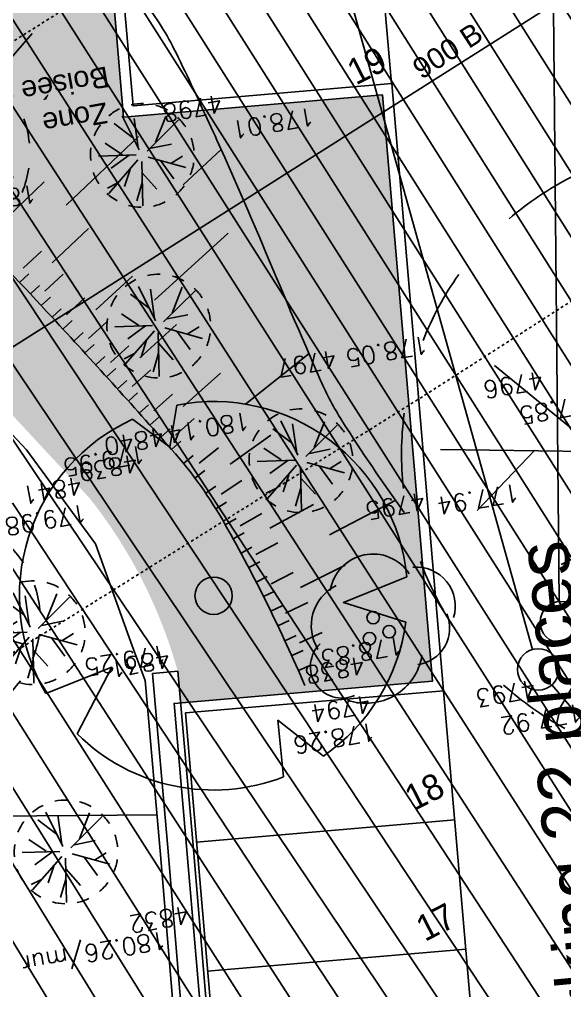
# Model space of a CAD drawing. Extents: x 0 to 613264, y -387505 to 675.
# Drawn here: x 543711 to 554227, y -303431 to -284708 of the extents above; entities that cross this region are included whole.
import ezdxf
from ezdxf.enums import TextEntityAlignment as Align
from ezdxf.lldxf.tags import DXFTag

# ---------------------------------------------------------------- set-up
doc = ezdxf.new("R2010")
doc.units = 0
doc.linetypes.add('STYLE_01', pattern=[0.41664, 0.20828, -0.20836])
for name, color, linetype in [('AEP_SSL', 252, 'Continuous'), ('DWG_280-140115-P - ALTEA-CANA', 252, 'Continuous'), ('Fond topo - CLO_MUR', 252, 'Continuous'), ('Fond topo - TAL', 252, 'Continuous'), ('Fond topo - TAL_HAC', 252, 'Continuous'), ('Fond topo - VEG', 252, 'Continuous'), ('Fond topo - VEG_TXT_ESSENCE', 252, 'Continuous'), ('Fond topo - Z_500', 252, 'Continuous'), ('prlm-VRD', 2, 'Continuous'), ('SA - arbre', 252, 'Continuous'), ('SA - arbuste', 252, 'Continuous'), ('SA - bordure', 252, 'Continuous'), ('SA - bât D', 252, 'Continuous'), ('SA - CAB-réso', 252, 'Continuous'), ('SA - couvre sol', 252, 'Continuous'), ('SA - EP-réso', 252, 'EP'), ('SA - EU-réso', 252, 'EU'), ('SA - EVMV', 252, 'Continuous'), ('SA - limite revêtement', 252, 'Continuous'), ('SA - marquage au sol', 252, 'Continuous')]:
    doc.layers.add(name, color=color, linetype=linetype)
for name, color, linetype, plot in [('Fond topo - N', 252, 'Continuous', False), ('Fond topo - NCACHE', 252, 'Continuous', False), ('Fond topo - ZCACHE', 252, 'Continuous', False)]:
    doc.layers.add(name, color=color, linetype=linetype, plot=plot)
doc.layers.add('Fond topo - P', color=252, linetype='Continuous', lineweight=50)
doc.styles.add('2000_ARIAL', font='arial.ttf', dxfattribs={"height": 0.400000006})
doc.styles.add('Arial', font='arial.ttf')
doc.styles.add('Futura Std Book', font='')
doc.styles.add('Lignes', font='arial.ttf', dxfattribs={"height": 0.35})
doc.styles.add('SIMPLEX', font='simplex_.ttf', dxfattribs={"height": 1.25})
doc.styles.add('Tronçons', font='arial.ttf', dxfattribs={"height": 0.25})
doc.styles.get('Futura Std Book').set_extended_font_data('Futura Std Book')
tags = doc.linetypes.add('EP', pattern='A,5,-0.25,["EP",Lignes,S=1,R=0,X=0,Y=-0.18],-1.25', length=6.5).pattern_tags.tags
tags[15:16] = [DXFTag(74, 4), DXFTag(75, 0), DXFTag(340, '0'), DXFTag(46, 0.0), DXFTag(50, 0.0), DXFTag(44, 0.0), DXFTag(45, 0.0)]
tags[4:5] = [DXFTag(74, 4), DXFTag(75, 0), DXFTag(340, '0'), DXFTag(46, 0.0), DXFTag(50, 0.0), DXFTag(44, 0.0), DXFTag(45, 0.0)]
tags = doc.linetypes.add('EU', pattern='A,5,-0.25,["EU",Lignes,S=1,R=0,X=0,Y=-0.18],-1.25', length=6.5).pattern_tags.tags
tags[15:16] = [DXFTag(74, 4), DXFTag(75, 0), DXFTag(340, '0'), DXFTag(46, 0.0), DXFTag(50, 0.0), DXFTag(44, 0.0), DXFTag(45, 0.0)]
tags[4:5] = [DXFTag(74, 4), DXFTag(75, 0), DXFTag(340, '0'), DXFTag(46, 0.0), DXFTag(50, 0.0), DXFTag(44, 0.0), DXFTag(45, 0.0)]
tags = doc.linetypes.add('L16', pattern=[0.37500001490116125, 0.300000011920929, -0.07500000298023224]).pattern_tags.tags
tags[6:7] = [DXFTag(74, 4), DXFTag(75, 0), DXFTag(340, '0'), DXFTag(46, 0.0), DXFTag(50, 0.0), DXFTag(44, 0.0), DXFTag(45, 0.0)]
tags[4:5] = [DXFTag(74, 4), DXFTag(75, 0), DXFTag(340, '0'), DXFTag(46, 0.0), DXFTag(50, 0.0), DXFTag(44, 0.0), DXFTag(45, 0.0)]
tags = doc.linetypes.add('L8', pattern=[0.22500000894069674, 0.1500000059604645, -0.07500000298023224]).pattern_tags.tags
tags[6:7] = [DXFTag(74, 4), DXFTag(75, 0), DXFTag(340, '0'), DXFTag(46, 0.0), DXFTag(50, 0.0), DXFTag(44, 0.0), DXFTag(45, 0.0)]
tags[4:5] = [DXFTag(74, 4), DXFTag(75, 0), DXFTag(340, '0'), DXFTag(46, 0.0), DXFTag(50, 0.0), DXFTag(44, 0.0), DXFTag(45, 0.0)]
pattern_1 = [(349.2763985886067, (-277130161.1279894, -473864756.7787022), (22.32856350872324, 117.9043497231417), [37.5000005625, -202.5000030375]), (79.27639858860677, (-277130147.3110734, -473864759.3953308), (-235.8086994462835, 44.65712701744649), [15.000000225, -105.000001575]), (79.27639858860677, (-277130138.0997961, -473864761.1397498), (-235.8086994462835, 44.65712701744649), [15.000000225, -105.000001575]), (79.27639858860677, (-277130142.7054347, -473864760.2675403), (-235.8086994462835, 44.65712701744649), [18.75000028125, -101.25000151875]), (112.9664661186067, (-277130151.916716, -473864758.5231205), (-191.1515722884832, 280.4658259369293), [12.00000018, -420.7461593111922]), (45.58633105860677, (-277130133.4941673, -473864762.0119574), (22.32856353476547, 117.9043498154048), [12.00000018, -420.7461593111923]), (45.58633105860677, (-277130124.2828801, -473864763.7563783), (22.32856353476547, 117.9043498154048), [26.00000039, -406.6661590999923]), (112.9664661186067, (-277130161.1279894, -473864756.7787022), (-191.1515722884832, 280.4658259369293), [26.00000039, -406.6661590999922]), (349.2763985886067, (-277130073.3609553, -473864750.4999832), (22.32856350872324, 117.9043497231417), [44.42455106636825, -195.5754525336318]), (349.2763985886067, (-277130085.1249766, -473864728.4255323), (22.32856350872324, 117.9043497231417), [82.81008944215131, -56.09585564143782, 43.07431864611476, -58.01973967029608]), (349.2763985886067, (-277130096.7337571, -473864706.3804808), (22.32856350872324, 117.9043497231417), [119.4799495921992, -46.28746189431191, 29.47870124218051, -44.75389087130835]), (349.2763985886067, (-277130108.4191755, -473864684.3209158), (22.32856350872324, 117.9043497231417), [100.4611429069171, -139.5388606930829]), (349.2763985886067, (-277130104.5097786, -473864665.2146754), (22.32856350872324, 117.9043497231417), [65.56973938354608, -174.4302642164539])]

# ---------------------------------------------------------------- blocks, each defined once
blk = doc.blocks.new('200')
at = {"linetype": 'Continuous', "lineweight": -2}
blk.add_circle((0, 0), 0.4, dxfattribs=at)
blk = doc.blocks.new('PTOPO')
at = {"layer": 'Fond topo - NCACHE', "style": 'SIMPLEX'}
blk.add_attdef('MAT', text='', height=0.34, dxfattribs=at).set_placement((0.09999999986030161, -0.09999999962747097), align=Align.TOP_LEFT)
at = {"layer": 'Fond topo - ZCACHE', "style": 'SIMPLEX'}
blk.add_attdef('ALT', (0.09999999986030161, 0.09999999962747097), '', height=0.34, dxfattribs=at)
blk = doc.blocks.new('VEG12')
at = {"ltscale": 2}
for p, q in [((0.01815258799999997, 0.057406781), (0.100441039, 0.47293725)), ((0.05749608, 0.253444298), (0.145517598, 0.414706841)), ((0.037902722, 0.15845596), (-0.06593155700000003, 0.344147082)), ((-0.158788295, 0.086017079), (-0.245985314, 0.284587218)), ((0.04981112299999996, 0.033821695), (0.391570728, 0.285894318)), ((0.143890955, 0.107467204), (0.230033352, 0.253971609)), ((0.2917471699999999, 0.208620217), (0.392372872, 0.233301274)), ((-0.05229389700000003, 0.02983962500000001), (-0.383643778, 0.204631851)), ((-0.25001839, 0.135126714), (-0.3755999820000001, 0.091127132)), ((0.122915307, -0.02992704099999999), (0.317230371, 0.05540147100000001)), ((-0.05265807700000003, -0.029192154), (-0.412380265, -0.256628677)), ((0.057557527, -0.01766878999999999), (0.411943876, -0.08413611500000001)), ((-0.09359106700000003, -0.049762263), (-0.2956446150000001, -0.04653133200000001)), ((0.01825986499999999, -0.057372749), (0.107637982, -0.4128258760000001)), ((0.184132294, -0.04763066399999999), (0.323120213, -0.192805613)), ((0.02259491799999996, -0.07955337300000001), (0.001649748999999978, -0.36183712)), ((-0.151821475, -0.09483882200000002), (-0.2999525240000001, -0.315936062)), ((0.05371548199999998, -0.188497704), (0.197263789, -0.356749422))]:
    blk.add_line(p, q, dxfattribs=at)
for start, end in [(90, 103.8461539085843), (62.30769199853572, 76.15384597947835), (117.6923078993823, 131.5384619204946), (34.61538499867542, 48.46153799321151), (145.3846149358338, 159.2307690506909), (6.923076979206323, 20.76923090842763), (173.0769230068974, 186.9230769931026), (339.2307689837768, 353.0769230207937), (200.7692310571047, 214.6153850641662), (311.5384620067885, 325.3846150013246), (228.4615380795054, 242.3076921006177), (283.8461540205217, 297.6923080014643), (256.1538460914157, 270)]:
    blk.add_arc((0, 0), 0.496982058, start, end, dxfattribs=at)
blk = doc.blocks.new('VEG12A')
at = {"ltscale": 2}
for p, q in [((0.01815258799999997, 0.057406781), (0.100441039, 0.47293725)), ((0.05749608, 0.253444298), (0.145517598, 0.414706841)), ((0.037902722, 0.15845596), (-0.06593155700000003, 0.344147082)), ((-0.158788295, 0.086017079), (-0.245985314, 0.284587218)), ((0.04981112299999996, 0.033821695), (0.391570728, 0.285894318)), ((0.143890955, 0.107467204), (0.230033352, 0.253971609)), ((0.2917471699999999, 0.208620217), (0.392372872, 0.233301274)), ((-0.05229389700000003, 0.02983962500000001), (-0.383643778, 0.204631851)), ((-0.25001839, 0.135126714), (-0.3755999820000001, 0.091127132)), ((0.122915307, -0.02992704099999999), (0.317230371, 0.05540147100000001)), ((-0.05265807700000003, -0.029192154), (-0.412380265, -0.256628677)), ((0.057557527, -0.01766878999999999), (0.411943876, -0.08413611500000001)), ((-0.09359106700000003, -0.049762263), (-0.2956446150000001, -0.04653133200000001)), ((0.02259491799999996, -0.07955337300000001), (0.001649748999999978, -0.36183712)), ((0.01825986499999999, -0.057372749), (0.107637982, -0.4128258760000001)), ((0.184132294, -0.04763066399999999), (0.323120213, -0.192805613)), ((-0.151821475, -0.09483882200000002), (-0.2999525240000001, -0.315936062)), ((0.05371548199999998, -0.188497704), (0.197263789, -0.356749422))]:
    blk.add_line(p, q, dxfattribs=at)
for start, end in [(90, 103.8461539085843), (62.30769199853572, 76.15384597947835), (117.6923078993823, 131.5384619204946), (34.61538499867542, 48.46153799321151), (145.3846149358338, 159.2307690506909), (6.923076979206323, 20.76923090842763), (173.0769230068974, 186.9230769931026), (339.2307689837768, 353.0769230207937), (200.7692310571047, 214.6153850641662), (311.5384620067885, 325.3846150013246), (228.4615380795054, 242.3076921006177), (283.8461540205217, 297.6923080014643), (256.1538460914157, 270)]:
    blk.add_arc((0, 0), 0.496982058, start, end, dxfattribs=at)
blk = doc.blocks.new('A$C1F970F0F')
at = {"layer": 'SA - couvre sol'}
h = blk.add_hatch(dxfattribs=at)
h.set_pattern_fill('PELOUSE6', color=256, scale=20.0000003, angle=-10.72360141139323, style=0, pattern_type=2)
h.set_pattern_definition(pattern_1)
edge = h.paths.add_edge_path()
edge.add_line((7646.833733000393, 9004.239187634612), (7477.034909394343, 8929.894142197196))
edge.add_arc((7434.696929002223, 9026.329550800418), 105.3199535518038, 248.6552803840878, 293.7028870098457, ccw=False)
edge.add_line((7396.362750401272, 8928.233764092513), (7340.429076437112, 8871.198932294612))
edge.add_arc((7468.942843810095, 8745.1663500336), 180.0000005438222, 135.5584717013493, 219.3767829141741)
edge.add_arc((4686.176288028108, 6461.26392506193), 3419.999998216231, 12.585048785930383, 39.37678309475541, ccw=False)
edge.add_line((8024.006178657112, 7206.442835890936), (8219.509561664872, 7248.890723525209))
edge.add_arc((8223.753109693258, 7229.346100284074), 19.99999993767855, 12.249983647925774, 102.24998416524511, ccw=False)
edge.add_arc((4686.176201344639, 6461.263923183918), 3640.000084590873, -4.615344787991717, 12.24998357604062, ccw=False)
edge.add_arc((8294.437943437548, 6169.977445866316), 20.00000014751522, -94.6153446132571, -4.615344959063975, ccw=False)
edge.add_line((8292.82862597217, 6150.04229846682), (8093.418862683157, 6166.140179817832))
edge.add_arc((4686.175363890326, 6461.264035144361), 3420.000928369583, -9.235443775684189, -4.9504103777057935, ccw=False)
edge.add_line((8061.843408481891, 5912.381895936595), (8521.34448288443, 5951.967918737956))
edge.add_line((8521.34448288443, 5951.967918737956), (8610.609832601514, 4915.805915142612))
edge.add_line((8610.609832601513, 4915.805915142613), (8112.455023229381, 4872.889881516216))
edge.add_line((8112.455023229382, 4872.889881516216), (8135.919816270769, 4600.518498862564))
edge.add_line((8135.919816270769, 4600.518498862564), (8634.074625419682, 4643.434532436447))
edge.add_line((8634.074625419682, 4643.434532436448), (8744.797991940773, 3358.19512460702))
edge.add_line((8744.797991940773, 3358.195124607019), (8246.754370085053, 3315.288669890853))
edge.add_line((8246.754370085053, 3315.288669890853), (8265.505759157297, 3110.932708469081))
edge.add_line((8265.505759157297, 3110.932708469081), (8762.178919040502, 3156.443199355649))
edge.add_line((8762.178919040503, 3156.443199355648), (8787.07957847176, 2867.404761880945))
edge.add_line((8787.07957847176, 2867.404761880946), (8288.924769134286, 2824.48872843756))
edge.add_line((8288.924769134286, 2824.48872843756), (8303.969088563064, 2649.859355084878))
edge.add_line((8303.969088563066, 2649.859355084878), (8345.097518516532, 2658.459544537745))
edge.add_line((8345.097518516532, 2658.459544537744), (8336.330575091022, 2700.556345111646))
edge.add_line((8336.330575091022, 2700.556345111646), (9020.027266334513, 2842.897281088713))
edge.add_line((9020.027266334513, 2842.897281088713), (8947.20038422563, 3719.594510961972))
edge.add_line((8947.20038422563, 3719.594510961972), (8931.509215578299, 3908.486354448317))
edge.add_line((8931.509215578299, 3908.486354448317), (8875.194980365228, 4578.069331261042))
edge.add_line((8875.194980365228, 4578.069331261042), (8827.905410799856, 5026.715447751275))
edge.add_line((8827.905410799856, 5026.715447751276), (8772.223263227552, 5502.243613790299))
edge.add_arc((1776.092496253554, 4752.857531580154), 7036.151306560315, 6.113889428418106, 17.84258743998169)
edge.add_line((8473.81835812193, 6908.75490576587), (8366.257456928231, 7197.474337847268))
edge.add_line((8366.257456928231, 7197.474337847267), (7657.937547416321, 8986.453584762252))
edge.add_line((7657.937547416321, 8986.453584762254), (7654.260125354509, 8985.031741399463))
edge.add_line((7654.260125354508, 8985.031741399462), (7646.833733000392, 9004.23918763461))
h = blk.add_hatch(dxfattribs=at)
h.set_pattern_fill('PELOUSE6', color=256, scale=20.0000003, angle=-10.72360141139323, style=0, pattern_type=2)
h.set_pattern_definition(pattern_1)
edge = h.paths.add_edge_path()
edge.add_arc((4686.17633280365, 6461.263957909795), 2929.999943103911, 34.48608965995057, 42.89962862937583)
edge.add_arc((6700.681395940306, 8333.233251919955), 179.999999986126, 42.89962847510776, 139.7693510133963)
edge.add_arc((8036.110016895354, 7056.094568132154), 2027.519382076243, 136.5878893291629, 177.4536643126465)
edge.add_line((6010.592568096673, 7146.171807559098), (6018.948373371913, 7145.931843945988))
edge.add_line((6018.948373371913, 7145.931843945988), (6030.66105542983, 6828.889455646445))
edge.add_line((6030.661055429829, 6828.889455646445), (6086.545484387591, 6513.581804602189))
edge.add_line((6086.545484387591, 6513.581804602189), (6198.444306795145, 6127.414684863436))
edge.add_line((6198.444306795145, 6127.414684863435), (6298.474729685709, 5856.208511224729))
edge.add_line((6298.474729685709, 5856.20851122473), (6412.911502342192, 5600.584971789341))
edge.add_line((6412.911502342192, 5600.58497178934), (6430.976089253624, 5561.150698599641))
edge.add_line((6430.976089253624, 5561.150698599641), (6391.541816136887, 5543.086111698089))
edge.add_line((6391.541816136887, 5543.086111698089), (6373.477229225455, 5582.520384887787))
edge.add_line((6373.477229225455, 5582.520384887787), (6385.636062437989, 5588.090268212786))
edge.add_line((6385.636062437989, 5588.090268212785), (6270.263852773479, 5845.803342882811))
edge.add_line((6270.263852773479, 5845.803342882812), (6260.946051039006, 5842.366608122313))
edge.add_line((6260.946051039007, 5842.366608122313), (6247.104147932258, 5879.895286746139))
edge.add_line((6247.104147932258, 5879.895286746139), (6256.486317609877, 5883.355762637208))
edge.add_line((6256.486317609876, 5883.355762637208), (6193.646684101131, 6053.728895531077))
edge.add_line((6193.64668410113, 6053.728895531078), (6224.942961944316, 5457.232163833863))
edge.add_line((6224.942961944316, 5457.232163833862), (6349.299166892059, 5359.882025415485))
edge.add_line((6349.29916689206, 5359.882025415484), (6631.131740746965, 5067.486222945057))
edge.add_line((6631.131740746965, 5067.486222945058), (7007.85703846356, 4662.392471667164))
edge.add_arc((6266.884495562824, 4074.377509715027), 945.9396940674151, 15.593354854106678, 38.434526739372416, ccw=False)
edge.add_line((7178.007696354092, 4328.653772497254), (7183.460765751301, 4267.538145496965))
edge.add_line((7183.460765751301, 4267.538145496964), (7669.186119522447, 4309.38338142006))
edge.add_line((7669.186119522446, 4309.383381420061), (7572.789861443083, 5439.941213907456))
edge.add_line((7572.789861443084, 5439.941213907456), (7073.641136563043, 5396.939554527152))
edge.add_line((7073.641136563043, 5396.939554527152), (7049.790845618051, 5685.959026753412))
edge.add_line((7049.790845618052, 5685.959026753411), (7549.313860756474, 5728.992931432434))
edge.add_arc((8316.594495169884, 5740.649924566463), 767.3691793620403, 180.3057384606458, 180.870405297152, ccw=False)
edge.add_line((7549.236240977923, 5736.555152486859), (7069.119661158346, 5822.525488846271))
edge.add_arc((7072.644821027429, 5842.212368796683), 19.99999985711144, 176.038037171249, 259.8481260634846, ccw=False)
edge.add_arc((8504.663289780396, 5743.031176354228), 1455.448990157917, 169.2799127558144, 176.0380375514712, ccw=False)
edge.add_arc((4686.176394906122, 6461.263910698351), 2429.999890929686, -10.61202557555735, -2.87348500570751)
edge.add_arc((7133.095811341383, 6338.443570199892), 20.00000020604537, 90.1409179801426, 177.126514438636, ccw=False)
edge.add_line((7133.046621735704, 6358.44350999165), (7614.451910480803, 6359.627511750571))
edge.add_arc((4808.667676000008, 6462.331267599114), 2807.663304587354, -2.096335715599202, 3.063663128893586)
edge.add_line((7612.31817326701, 6612.388327016001), (7134.702083077234, 6568.527275144537))
edge.add_arc((7132.873113816116, 6588.443471704308), 20.00000034913729, 182.9755633723495, 275.24694149338035, ccw=False)
edge.add_arc((4686.176253983268, 6461.263919471268), 2430.000032833829, 2.975562460078157, 14.66949649561051)
edge.add_arc((7056.312932851384, 7081.709150914684), 20.00000017546606, 105.4364946998268, 194.6694959608697, ccw=False)
edge.add_line((7050.989529879269, 7100.987672291234), (7513.850932238078, 7228.798181061445))
edge.add_arc((4661.509376136225, 6453.410151785248), 2955.855028348035, 15.2079308550242, 20.10997397197326)
edge.add_line((7437.158970696407, 7469.701584797454), (6987.694531252516, 7301.450674901103))
edge.add_arc((6980.682960577042, 7320.181341844977), 20.00000018748722, 200.5227063343824, 290.522704699226, ccw=False)
edge.add_arc((4686.301945798502, 6461.319648332696), 2429.862781547547, 20.52251332408417, 34.12876932729812)
edge.add_arc((6713.483443369026, 7834.969993664992), 18.89001674430282, 120.96134875829961, 213.2758309628496, ccw=False)
edge.add_line((6703.765290681826, 7851.168457730977), (7101.268859919588, 8120.247909627737))
at = {"layer": 'SA - EVMV'}
h = blk.add_hatch(dxfattribs=at)
h.set_pattern_fill('_USER', color=256, scale=74.99999999999999, angle=-55.72360141139323, style=0, pattern_type=0)
h.set_pattern_definition([(304.2763985886068, (-277130161.1279894, -473864756.7787022), (61.97477650275113, 42.238928459823), [])])
h.paths.add_polyline_path([(6137.262643169798, 3161.503242351281), (5258.989506963931, 4651.014984356799), (5823.535050065982, 5411.828376675677), (6009.896409179055, 5810.580329425578), (6042.353956317322, 6037.937811191567), (5791.842057863324, 7412.226220178691), (5768.869517604411, 9187.383885517163), (6965.043931057882, 9781.279833201925), (7125.730307530321, 8202.475428701919), (7356.548247893039, 6578.483473019976), (7421.051285208732, 6215.102708379585), (8728.798868082513, 6201.995811803044), (8825.59209412568, 5455.189202343771), (8884.907463838514, 4910.231636065007), (8937.364138919358, 4349.844162727043), (8990.109761245629, 3720.436779551583), (8238.933497559277, 3575.005023445903)])
at = {"layer": 'AEP_SSL', "elevation": 9.999999999999998e-08, "flags": 128}
blk.add_lwpolyline([(-2009.46431272992, 953.3121996921549), (-1974.130445357614, -2549.104167440536), (-1760.191604675106, -3033.974676226209), (-1600.127185498399, -3169.916464212493), (-1007.958216168089, -3359.143878629571), (-742.7402135561805, -3373.227271705965), (185.7644486929067, -3466.149391532337), (1457.680139553027, -3407.246855666408), (3098.737656271729, -3442.411852942929), (4165.909978031491, -3426.731274088185), (4366.116630586753, -3387.312489108264), (5044.428961021786, -3091.927656257742), (5412.289028469191, -2796.609514369696), (5536.700633028197, -2598.110987192279), (5703.441363650248, 1048.232751273365), (5867.406317671058, 3278.047774201862), (6182.748241543506, 4434.064793799239), (6284.146511390897, 4550.427419959863), (6475.981668657886, 4711.41474985716), (8025.350887839351, 5692.826034684554), (8693.398131395103, 6258.370148193826), (10978.7345952306, 10130.53863316135)], dxfattribs=at)
at = {"layer": 'DWG_280-140115-P - ALTEA-CANA', "linetype": 'STYLE_01', "ltscale": 25, "elevation": 9.999999999999998e-08, "flags": 128}
for points in [[(6157.431858122885, 5101.598669163901), (7110.772642211413, 5700.162566713818), (7721.64406765443, 6091.918632507646), (8325.013751331355, 6601.467358815867)], [(6691.563574447015, 4258.773226266023), (7646.571502395369, 4855.803307069168), (8316.716457966017, 5285.571897289529), (8970.22158409534, 5837.460256469487)]]:
    blk.add_lwpolyline(points, dxfattribs=at)
at = {"layer": 'Fond topo - CLO_MUR', "linetype": 'L16', "ltscale": 2, "flags": 128}
blk.add_lwpolyline([(7129.201588351054, 4324.299025485333), (7178.007696354092, 4328.653772497254)], dxfattribs=at)
at = {"layer": 'Fond topo - CLO_MUR', "ltscale": 2, "flags": 128}
for points in [[(7275.722161034746, 3173.504808573699), (7208.632483152419, 3985.424500686884), (7178.007696354092, 4328.653772497254)], [(7226.843557715468, 3170.014651002745), (7159.812121643467, 3981.229500407708), (7129.201588351054, 4324.299025485333)]]:
    blk.add_lwpolyline(points, dxfattribs=at)
at = {"layer": 'Fond topo - TAL', "linetype": 'L8', "ltscale": 2, "flags": 128}
blk.add_lwpolyline([(6624.720507260336, 5994.97656152696, -0.008262391492992184), (6753.199121601165, 5912.940238332123, -0.01315394080668313), (6831.62828816219, 5857.996780162654, -0.003282085804355538), (6991.740167786089, 5737.796850930327, -0.01451523720440212), (7026.960518486151, 5709.341293477699, -0.04930450201422677), (7112.16891266021, 5620.349232561284, -0.05177914601413271), (7174.670271832538, 5521.030549060221, -0.005604835887889492), (7208.244911899752, 5450.991997717478, -0.003007710165441341), (7268.552243139645, 5319.420563964415, -0.007169014720817885), (7340.521477633139, 5153.576363906535, 0.004508482285526292), (7453.552683800374, 4889.267696109392, 0.0379432595216633), (7494.695374663053, 4811.943030248303, 0.01551794677295437), (7614.746086735341, 4634.897900786827)], format="xyb", dxfattribs=at)
at = {"layer": 'Fond topo - TAL', "ltscale": 2, "flags": 128}
blk.add_lwpolyline([(6430.976089253624, 5561.150698599641, 0.02394732484790523), (6438.416126081117, 5497.116528512835, 0.1142600952357602), (6443.63068675366, 5484.469904925472, 0.08033898922229925), (6549.093783195793, 5377.639133737978, -0.04151558618262319), (6767.514143299376, 5188.188581759985, -0.007003630583660632), (6935.434062547319, 5011.272355460585, -0.004971043128198164), (7165.971708763474, 4756.430009564167, -0.05280067891984588), (7269.612324424946, 4611.23233276563, -0.0271772235972432), (7423.187462316326, 4301.320192780555)], format="xyb", dxfattribs=at)
at = {"layer": 'Fond topo - TAL', "linetype": 'L8', "ltscale": 2, "flags": 128}
for points in [[(6398.432359729974, 5276.437064230576), (6885.914646545285, 4755.249367140475)], [(6885.914646545285, 4755.249367140475), (7019.315671317083, 4574.334788540862), (7090.269375227499, 4377.843823550713), (7114.95254918131, 4310.757441436815), (7145.563082491052, 3967.687916450697), (7212.59451858593, 3156.473067041402), (7258.833912327651, 2501.730053470446)]]:
    blk.add_lwpolyline(points, dxfattribs=at)
at = {"layer": 'Fond topo - TAL_HAC', "ltscale": 2}
for p, q in [((6771.212179584746, 5413.087420023145), (6897.016817718466, 5558.129459080207)), ((6963.031308540883, 5227.039035864029), (7102.058699220483, 5359.460275472319)), ((7188.68998200856, 5266.258230880274), (7261.729744179328, 5334.305088309678)), ((6851.113478810941, 5205.351396059528), (6920.161765950877, 5272.047228467664)), ((6935.925157256015, 5116.308683743534), (7005.900851262602, 5182.030843330237)), ((7133.403539677975, 5043.737358143562), (7275.321264830609, 5173.056186092221)), ((6880.005840240593, 5105.734187603721), (6914.878401329202, 5138.717584473614)), ((6873.045542419036, 5078.166535032789), (6890.510671316197, 5094.627679500481)), ((6921.869209424823, 5061.161423387586), (6956.971913216799, 5093.899782817445)), ((7020.18612949783, 5025.454465415318), (7090.910767259016, 5090.369992311904)), ((6893.919755549648, 5055.941344222916), (6911.442419983663, 5072.341229191043)), ((6914.716013503183, 5033.643193371359), (6932.295998888859, 5049.981617579798)), ((6963.669272273412, 5016.044417587982), (6998.972861525273, 5048.566050153066)), ((6935.434061289114, 5011.272355698862), (6953.071151997241, 5027.54911950702)), ((6956.600908292307, 4988.294860035998), (6974.267392549584, 5004.539715668944)), ((7005.978464353549, 4969.949092646039), (7041.399397390663, 5002.342880882241)), ((6977.72618566824, 4965.279139852901), (6995.422005881708, 4981.492034330666)), ((7104.704152274475, 4932.702267555202), (7175.896312102482, 4997.104723879383)), ((6998.809824632036, 4942.225270640992), (7016.534922934224, 4958.40615103559)), ((7048.120733206179, 4923.701110014001), (7083.658546830884, 4955.966630261921)), ((7019.851756025873, 4919.133327298802), (7037.606074515337, 4935.282140878257)), ((7308.873102148844, 4843.404958632957), (7431.331615101557, 4941.228756012929)), ((7040.851911265904, 4896.003385753615), (7058.635391966336, 4912.120079515768)), ((7090.095527757851, 4877.301074058022), (7125.749757643888, 4909.437904957318)), ((7061.810221543689, 4872.835521122164), (7079.622806324881, 4888.920042378361)), ((7188.549322169136, 4839.341387980418), (7260.205282052254, 4903.227406810451)), ((7082.726618624763, 4849.629809549928), (7100.568249208151, 4865.682105829188)), ((7131.902299496549, 4830.749591408015), (7167.672479568635, 4862.757312498303)), ((7103.601034044519, 4826.386326467674), (7121.471652151543, 4842.406345299014)), ((7124.43339953452, 4803.105148216893), (7142.332946903948, 4819.092837220836)), ((7173.540502064074, 4784.04727018176), (7209.426164884017, 4815.925463440874)), ((7145.223647053719, 4779.786350337712), (7163.152065173366, 4795.741657561458)), ((7279.404184808544, 4727.809306630648), (7357.540922245433, 4783.582510455461)), ((7165.971708763474, 4756.430009564167), (7183.928938914576, 4772.352882714886)), ((7219.026637660112, 4729.849843031748), (7256.88371912152, 4759.359864958643)), ((7189.115347397714, 4729.19279855776), (7207.728356782769, 4744.343900366162)), ((7211.089274125981, 4701.003435037592), (7230.324918721153, 4715.355786041693)), ((7231.854360299896, 4671.912115595145), (7251.678387359529, 4685.440158729442)), ((7261.71456315425, 4670.045223926943), (7301.924650581526, 4696.258748381161)), ((7251.373629748596, 4641.970642951365), (7271.750738874107, 4654.650288854258)), ((7355.55098531497, 4604.378971108556), (7439.817437147001, 4650.369895036431)), ((7470.391122513445, 4591.619946200362), (7598.784987625981, 4658.436577170167)), ((7298.235595573622, 4609.205780477389), (7340.139569196878, 4632.61639766498)), ((7269.612324574674, 4611.232333306), (7290.506230547733, 4623.041003681707)), ((7284.95540445702, 4583.768896060551), (7305.964960709034, 4595.370557726268)), ((7328.604035934201, 4553.563482108412), (7370.962401346415, 4576.141544094601)), ((7300.026395815825, 4556.155209439266), (7321.14955146465, 4567.548729541939)), ((7314.823827433357, 4528.39396838499), (7336.058520421082, 4539.57823476639)), ((7414.94703091672, 4490.24439384004), (7500.964807765507, 4532.869997385956)), ((7357.867105425894, 4497.331993573385), (7400.663323328951, 4519.068684475149)), ((7329.346254728785, 4500.48788336502), (7350.690412239051, 4511.461804387919)), ((7343.592260194937, 4472.439678297849), (7365.043798630066, 4483.202182850356)), ((7386.013378153919, 4440.533271103001), (7429.230738521817, 4461.420103296436)), ((7357.560453148044, 4444.252091358866), (7379.11727833978, 4454.802128340574)), ((7371.249469971761, 4415.927873891474), (7392.909477762169, 4426.264413904418)), ((7413.031863987728, 4383.189492292585), (7456.653492189766, 4403.218310466625)), ((7384.657974420797, 4387.469790633952), (7406.419050442534, 4397.591824697196)), ((7397.784657656266, 4358.880620281495), (7419.644677516279, 4368.78716017549)), ((7410.628238218683, 4330.163153216414), (7432.585068018814, 4339.853231479193)), ((6794.137144726848, 4048.721455197542), (7138.057422780449, 4051.808081956326))]:
    blk.add_line(p, q, dxfattribs=at)
at = {"layer": 'SA - arbre', "ltscale": 3.599999904632568, "elevation": 9.999999999999998e-08, "flags": 128}
for points in [[(7090.804467261181, 4814.515583328662), (7162.632943753969, 4760.803505868681), (7176.011736505578, 4841.90071851542)], [(7619.936605352015, 4510.833618108872), (7497.682187320269, 4461.396340503768), (7618.243772234337, 4423.167380872987)], [(6984.040671568915, 4207.657106096784), (7050.940000936803, 4336.261419511246), (6923.384369899705, 4285.94572765861)], [(7458.92066167098, 4165.226625025574), (7371.208770164098, 4234.21363535759), (7382.157268588047, 4124.800977641595)]]:
    blk.add_lwpolyline(points, dxfattribs=at)
at = {"layer": 'SA - arbre', "ltscale": 3.599999904632568}
blk.add_circle((7247.190220362281, 4474.182007299433), 36, dxfattribs=at)
for start, end in [(5.615758544138957, 100.9551486135385), (114.6790985122949, 210.1704842142537), (304.4232597303638, 352.1717179394186), (225.3651126067075, 291.121711628256)]:
    blk.add_arc((7247.190220362281, 4474.182007299433), 374.5439996, start, end, dxfattribs=at)
at = {"layer": 'SA - arbuste', "ltscale": 1.600000023841858}
for centre in [(7554.887298874434, 4432.064856130002), (7547.938082910317, 4391.489224373288), (7585.756061985291, 4404.905669054249)]:
    blk.add_circle(centre, 12, dxfattribs=at)
at = {"layer": 'SA - arbuste', "ltscale": 0.800000011920929}
for centre, radius, start, end in [((7554.663503838419, 4471.255908855977), 83.34937599999999, 32.90494459427975, 171.1222224813845), ((7637.875562600552, 4454.112629732832), 75.45535999999998, 342.984259381606, 94.6347045761641), ((7521.869438171671, 4416.363346309422), 86.361088, 116.3248625140686, 211.8320554885289), ((7631.20919402742, 4412.106569950449), 71.35334399999999, 277.8831336048598, 22.28760158997392), ((7494.502866097344, 4337.590596683744), 60.65574399999999, 133.2696689019926, 293.7521366627211), ((7540.965278320442, 4376.368985224544), 109.454336, 251.0377365793105, 350.7437825057393)]:
    blk.add_arc(centre, radius, start, end, dxfattribs=at)
at = {"layer": 'SA - bordure', "elevation": 9.999999999999998e-08, "flags": 128}
for points in [[(7840.575959495666, 2552.961207407581), (7819.347498332593, 2799.374007275091), (7321.422244755297, 2753.793368968611), (7192.674143764151, 4248.257796869237), (7690.828953210458, 4291.173830386799), (7591.016635747426, 5461.585531299106), (7091.850687591973, 5418.582388192286), (7070.392670765777, 5667.659792809723), (7569.773817164003, 5710.681475503377, -0.01155855900407717), (7569.270504419754, 5753.285889708797), (7072.644821084964, 5842.212368975363, -0.02949970069968248), (7094.269754879408, 6010.059040394906, 0.03378052871926594), (7133.095811010017, 6338.44357045222), (7633.669469462158, 6339.674716300604, 0.02605809049415018), (7631.103103215665, 6634.197565109461), (7132.873113495158, 6588.443471385939, 0.05106874003880187), (7056.312932571319, 7081.70915106251), (7538.311832372427, 7214.804121296649, 0.02476009810036266), (7448.94962701597, 7495.470609850445)], [(7820.649767117093, 2551.244566048057), (7801.147154171279, 2777.624304314852), (7303.221900571106, 2732.043666012704), (7171.03131007614, 4266.467347902498), (7669.203327909506, 4309.384863985032), (7572.789861443084, 5439.941213907456), (7073.641136563043, 5396.939554527152), (7048.749837077766, 5685.869343842984), (7549.313860756474, 5728.992931432434, -0.002007939904392669), (7549.232787918391, 5736.555770782382), (7069.119661158346, 5822.525488846272, -0.382913591383437), (7052.692618381217, 5843.594252820287, -0.02949643212679679), (7074.61531415953, 6013.760839296712, 0.03377859132087666), (7113.120957878611, 6339.446185471384, -0.3988867034752035), (7133.046621735704, 6358.44350999165), (7614.451910480803, 6359.627511750571, 0.02251854742366692), (7612.31817326701, 6612.388327016001), (7134.702083077235, 6568.527275144538, -0.4258729914871566), (7112.900078199147, 6587.405270960267, 0.05106873993652463), (7036.964878374047, 7076.644292085395, -0.4102981154760822), (7050.989529879269, 7100.987672291234), (7513.850932238078, 7228.798181061446, 0.02139245977515587)]]:
    blk.add_lwpolyline(points, format="xyb", dxfattribs=at)
at = {"layer": 'SA - CAB-réso', "elevation": 9.999999999999998e-08, "flags": 128}
blk.add_lwpolyline([(9014.566115532376, 5048.241415424802), (8935.120619844252, 5117.710327440671, 0.09087497859259484), (7884.217388677309, 8639.080483669284), (7390.957962306487, 8489.118687360493), (6744.657857395806, 8309.685335149781), (5510.16022878775, 8004.412141119001, -0.2977231239250334), (5322.276951186663, 8053.934497477404), (4664.375473358868, 8848.007762671477), (4607.934646767239, 8916.130654775085, -0.05564552141704502), (4601.847878495041, 8925.4066386004, -0.366069999527649), (4649.300719062125, 9125.990703585443, -0.04315299786015206), (4656.642997819594, 9130.496374459515), (5002.349724613518, 9303.567502575448)], format="xyb", dxfattribs=at)
at = {"layer": 'SA - EP-réso', "ltscale": 0.75, "elevation": 9.999999999999998e-08, "flags": 128}
blk.add_lwpolyline([(7893.075708739702, 6612.674810961569), (7913.553415527937, 4462.981024853098)], dxfattribs=at)
at = {"layer": 'SA - EU-réso', "ltscale": 0.75, "elevation": 9.999999999999998e-08, "flags": 128}
blk.add_lwpolyline([(6727.763208986407, 8417.020677996366), (7862.330741037192, 4370.375687025537)], dxfattribs=at)
at = {"layer": 'SA - EU-réso', "ltscale": 0.75, "flags": 128}
blk.add_lwpolyline([(7899.900748985031, 4302.301101287448), (8932.073492253152, 3093.527575714964)], dxfattribs=at)
at = {"layer": 'SA - limite revêtement', "elevation": 9.999999999999998e-08, "flags": 128}
blk.add_lwpolyline([(7590.005497467385, 5461.498421723373), (7572.839082809563, 5660.760360544595, -0.009169100890318855), (7569.773817146674, 5710.681475411871)], format="xyb", dxfattribs=at)
blk.add_lwpolyline([(7690.828953210458, 4291.173830386799), (7819.347498332593, 2799.374007275091)], dxfattribs=at)
at = {"layer": 'SA - marquage au sol', "elevation": 9.999999999999998e-08, "flags": 128}
for points in [[(7712.286970059531, 4042.096425765031), (7214.132160590347, 3999.1803922518)], [(7733.744986885727, 3793.019021147595), (7235.59017742209, 3750.102987538526)]]:
    blk.add_lwpolyline(points, dxfattribs=at)
at = {"layer": 'Fond topo - P', "ltscale": 2}
ref = blk.add_blockref('PTOPO', (7278.356728444677, 5398.847811014088), dxfattribs=dict(at, xscale=99.99999999999994, yscale=99.99999999999994, zscale=99.99999999999994, rotation=190.0656205306617))
ref.add_attrib('MAT', '4798', dxfattribs={"layer": 'Fond topo - N', "color": 0, "ltscale": 2, "height": 33.99999999999999, "rotation": 190.0656204987762, "style": 'SIMPLEX'}).set_placement((7266.762886612777, 5406.946133764446), align=Align.TOP_LEFT)
ref.add_attrib('ALT', '178.01', (7438.245525215685, 5415.964608952032), dxfattribs={"layer": 'Fond topo - Z_500', "color": 0, "ltscale": 2, "height": 33.99999999999999, "rotation": 190.0656204987762, "style": 'SIMPLEX'})
ref = blk.add_blockref('PTOPO', (6767.514143299376, 5188.188581759985), dxfattribs=dict(at, xscale=99.99999999999994, yscale=99.99999999999994, zscale=99.99999999999994, rotation=190.0656205306617))
ref.add_attrib('MAT', '4844', dxfattribs={"layer": 'Fond topo - N', "color": 0, "ltscale": 2, "height": 33.99999999999999, "rotation": 190.0656204987762, "style": 'SIMPLEX'}).set_placement((6755.920301415488, 5196.286904235826), align=Align.TOP_LEFT)
ref.add_attrib('ALT', '181.19', (6902.341605594247, 5267.232392764149), dxfattribs={"layer": 'Fond topo - Z_500', "color": 0, "ltscale": 2, "height": 33.99999999999999, "rotation": 190.0656204987762, "style": 'SIMPLEX'})
ref = blk.add_blockref('PTOPO', (7498.999336735937, 4906.884711855608), dxfattribs=dict(at, xscale=99.99999999999994, yscale=99.99999999999994, zscale=99.99999999999994, rotation=190.0656205306617))
ref.add_attrib('MAT', '4797', dxfattribs={"layer": 'Fond topo - N', "color": 0, "ltscale": 2, "height": 33.99999999999999, "rotation": 190.0656204987762, "style": 'SIMPLEX'}).set_placement((7487.405494869378, 4914.983034422956), align=Align.TOP_LEFT)
ref.add_attrib('ALT', '178.05', (7657.654632099103, 4975.688621607299), dxfattribs={"layer": 'Fond topo - Z_500', "color": 0, "ltscale": 2, "height": 33.99999999999999, "rotation": 190.0656204987762, "style": 'SIMPLEX'})
ref = blk.add_blockref('PTOPO', (7897.553564123607, 4865.899732749232), dxfattribs=dict(at, xscale=99.99999999999994, yscale=99.99999999999994, zscale=99.99999999999994, rotation=190.0656205306617))
ref.add_attrib('MAT', '4796', dxfattribs={"layer": 'Fond topo - N', "color": 0, "ltscale": 2, "height": 33.99999999999999, "rotation": 190.0656204987762, "style": 'SIMPLEX'}).set_placement((7885.959722291706, 4873.998055499593), align=Align.TOP_LEFT)
ref.add_attrib('ALT', '177.85', (7992.102928740519, 4865.330511086066), dxfattribs={"layer": 'Fond topo - Z_500', "color": 0, "ltscale": 2, "height": 33.99999999999999, "rotation": 190.0656204987762, "style": 'SIMPLEX'})
ref = blk.add_blockref('PTOPO', (7165.971708763474, 4756.430009564167), dxfattribs=dict(at, xscale=99.99999999999994, yscale=99.99999999999994, zscale=99.99999999999994, rotation=190.0656205306617))
ref.add_attrib('MAT', '4840', dxfattribs={"layer": 'Fond topo - N', "color": 0, "ltscale": 2, "height": 33.99999999999999, "rotation": 190.0656204987762, "style": 'SIMPLEX'}).set_placement((7154.37786695445, 4764.528332310194), align=Align.TOP_LEFT)
ref.add_attrib('ALT', '180.14', (7313.639252192694, 4828.887802991075), dxfattribs={"layer": 'Fond topo - Z_500', "color": 0, "ltscale": 2, "height": 33.99999999999999, "rotation": 190.0656204987762, "style": 'SIMPLEX'})
ref = blk.add_blockref('PTOPO', (7115.73422890413, 4705.806183064513), dxfattribs=dict(at, xscale=99.99999999999994, yscale=99.99999999999994, zscale=99.99999999999994, rotation=190.0656205306617))
ref.add_attrib('MAT', '4839', dxfattribs={"layer": 'Fond topo - N', "color": 0, "ltscale": 2, "height": 33.99999999999999, "rotation": 190.0656204987762, "style": 'SIMPLEX'}).set_placement((7104.14038707223, 4713.904505814872), align=Align.TOP_LEFT)
ref.add_attrib('ALT', '179.95', (7112.408819162637, 4765.015815613144), dxfattribs={"layer": 'Fond topo - Z_500', "color": 0, "ltscale": 2, "height": 33.99999999999999, "rotation": 190.0656204987762, "style": 'SIMPLEX'})
ref = blk.add_blockref('PTOPO', (7007.85703846356, 4662.392471667163), dxfattribs=dict(at, xscale=99.99999999999994, yscale=99.99999999999994, zscale=99.99999999999994, rotation=190.0656205306617))
ref.add_attrib('MAT', '4841', dxfattribs={"layer": 'Fond topo - N', "color": 0, "ltscale": 2, "height": 33.99999999999999, "rotation": 190.0656204987762, "style": 'SIMPLEX'}).set_placement((6996.263196631659, 4670.490794417521), align=Align.TOP_LEFT)
ref.add_attrib('ALT', '179.98', (6999.758715717532, 4650.798629858139), dxfattribs={"layer": 'Fond topo - Z_500', "color": 0, "ltscale": 2, "height": 33.99999999999999, "rotation": 190.0656204987762, "style": 'SIMPLEX'})
ref = blk.add_blockref('PTOPO', (7670.058164908175, 4632.270158505253), dxfattribs=dict(at, xscale=99.99999999999994, yscale=99.99999999999994, zscale=99.99999999999994, rotation=190.0656205306617))
ref.add_attrib('MAT', '4795', dxfattribs={"layer": 'Fond topo - N', "color": 0, "ltscale": 2, "height": 33.99999999999999, "rotation": 190.0656204987762, "style": 'SIMPLEX'}).set_placement((7658.464323076276, 4640.368481255611), align=Align.TOP_LEFT)
ref.add_attrib('ALT', '177.94', (7833.704357731084, 4690.869739148239), dxfattribs={"layer": 'Fond topo - Z_500', "color": 0, "ltscale": 2, "height": 33.99999999999999, "rotation": 190.0656204987762, "style": 'SIMPLEX'})
ref = blk.add_blockref('PTOPO', (7553.328936110374, 4315.972170527109), dxfattribs=dict(at, xscale=99.99999999999994, yscale=99.99999999999994, zscale=99.99999999999994, rotation=190.0656205306617))
ref.add_attrib('MAT', '4838', dxfattribs={"layer": 'Fond topo - N', "color": 0, "ltscale": 2, "height": 33.99999999999999, "rotation": 190.0656204987762, "style": 'SIMPLEX'}).set_placement((7541.735094284022, 4324.07049318163), align=Align.TOP_LEFT)
ref.add_attrib('ALT', '178.83', (7609.375334810165, 4396.233717267072), dxfattribs={"layer": 'Fond topo - Z_500', "color": 0, "ltscale": 2, "height": 33.99999999999999, "rotation": 190.0656204987762, "style": 'SIMPLEX'})
ref = blk.add_blockref('PTOPO', (7178.007696354092, 4328.653772497254), dxfattribs=dict(at, xscale=99.99999999999994, yscale=99.99999999999994, zscale=99.99999999999994, rotation=190.0656205306617))
ref.add_attrib('MAT', '4831', dxfattribs={"layer": 'Fond topo - N', "color": 0, "ltscale": 2, "height": 33.99999999999999, "rotation": 190.0656204987762, "style": 'SIMPLEX'}).set_placement((7166.413854504864, 4336.752095156107), align=Align.TOP_LEFT)
ref.add_attrib('ALT', '179.25', (7153.613846787886, 4379.721820108671), dxfattribs={"layer": 'Fond topo - Z_500', "color": 0, "ltscale": 2, "height": 33.99999999999999, "rotation": 190.0656204987762, "style": 'SIMPLEX'})
ref = blk.add_blockref('PTOPO', (7882.981168983125, 4271.263855687258), dxfattribs=dict(at, xscale=99.99999999999994, yscale=99.99999999999994, zscale=99.99999999999994, rotation=190.0656205306617))
ref.add_attrib('MAT', '4793', dxfattribs={"layer": 'Fond topo - N', "color": 0, "ltscale": 2, "height": 33.99999999999999, "rotation": 190.0656204987762, "style": 'SIMPLEX'}).set_placement((7871.387327151226, 4279.362178437617), align=Align.TOP_LEFT)
ref.add_attrib('ALT', '177.92', (7955.313627236224, 4266.586755777264), dxfattribs={"layer": 'Fond topo - Z_500', "color": 0, "ltscale": 2, "height": 33.99999999999999, "rotation": 190.0656204987762, "style": 'SIMPLEX'})
ref = blk.add_blockref('PTOPO', (7564.498948574133, 4241.449911695152), dxfattribs=dict(at, xscale=99.99999999999994, yscale=99.99999999999994, zscale=99.99999999999994, rotation=190.0656205306617))
ref.add_attrib('MAT', '4794', dxfattribs={"layer": 'Fond topo - N', "color": 0, "ltscale": 2, "height": 33.99999999999999, "rotation": 190.0656204987762, "style": 'SIMPLEX'}).set_placement((7552.905106742233, 4249.548234445512), align=Align.TOP_LEFT)
ref.add_attrib('ALT', '178.26', (7556.400625850983, 4229.856069881797), dxfattribs={"layer": 'Fond topo - Z_500', "color": 0, "ltscale": 2, "height": 33.99999999999999, "rotation": 190.0656204987762, "style": 'SIMPLEX'})
ref = blk.add_blockref('PTOPO', (7214.046774019116, 3835.203837586923), dxfattribs=dict(at, xscale=99.99999999999999, yscale=99.99999999999999, zscale=99.99999999999999, rotation=190.0656205306616))
ref.add_attrib('MAT', '4832', dxfattribs={"layer": 'Fond topo - N', "color": 0, "ltscale": 2, "height": 33.99999999999999, "rotation": 190.0656204987762, "style": 'SIMPLEX'}).set_placement((7202.452932210093, 3843.30216033295), align=Align.TOP_LEFT)
ref.add_attrib('ALT', '180.26/mur', (7152.899365363103, 3828.002264693386), dxfattribs={"layer": 'Fond topo - Z_500', "color": 0, "ltscale": 2, "height": 33.99999999999999, "rotation": 190.0656204987762, "style": 'SIMPLEX'})
at = {"layer": 'Fond topo - VEG', "ltscale": 2, "zscale": 99.99999999999997, "rotation": 192.432705982593}
for name, p, xscale, yscale in [('VEG12A', (6692.580947096096, 5327.47014404766), 402.5599999999998, 402.5599999999998), ('VEG12', (7109.602919610642, 5323.153847969331), 201.2799999999999, 201.2799999999999), ('VEG12', (7141.344678497158, 4994.025242382582), 201.2799999999999, 201.2799999999999), ('VEG12', (7415.664749759288, 4734.618757051835), 201.2799999999999, 201.2799999999999), ('VEG12A', (6712.812676285415, 4428.127465408372), 402.5599999999998, 402.5599999999998), ('VEG12', (6899.397150492312, 4403.014099828641), 201.2799999999999, 201.2799999999999), ('VEG12', (6962.446430796294, 3980.373231611336), 201.2799999999999, 201.2799999999999), ('VEG12', (8365.547648687738, 3225.987069314241), 1006.399999999999, 1006.399999999999)]:
    blk.add_blockref(name, p, dxfattribs=dict(at, xscale=xscale, yscale=yscale))
at = {"layer": 'Fond topo - VEG', "xscale": 1207.68, "yscale": 1207.68, "zscale": 99.99999999999997, "rotation": 27.02773871768589}
blk.add_blockref('VEG12', (8209.837011056512, 4746.707035607196), dxfattribs=at)
at = {"layer": 'SA - EP-réso', "xscale": 99.99999999999999, "yscale": 99.99999999999999, "zscale": 99.99999999999999, "rotation": 349.2763985886067}
blk.add_blockref('200', (7916.949844931753, 4423.230935610084), dxfattribs=at)
at = {"layer": 'SA - EU-réso', "xscale": 99.99999999999999, "yscale": 99.99999999999999, "zscale": 99.99999999999999, "rotation": 349.2763985886067}
blk.add_blockref('200', (7873.11622087355, 4332.159824092266), dxfattribs=at)
at = {"layer": 'AEP_SSL', "style": 'Tronçons'}
blk.add_text('900 B', height=39.99999999999999, rotation=33.09590098528523, dxfattribs=at).set_placement((7648.167197067688, 5468.401958761022))
at = {"layer": 'Fond topo - VEG_TXT_ESSENCE', "style": '2000_ARIAL'}
for s, p in [('Boisée', (7041.496674166076, 5495.132643667532)), ('Zone', (7039.38079537476, 5425.631735591371))]:
    blk.add_text(s, height=39.99999999999999, rotation=190.0656205035111, dxfattribs=at).set_placement(p)
at = {"layer": 'SA - bât D', "style": 'Arial', "width": 0.9273999929428101}
for s, p in [('19', (7521.801582480034, 5457.776954893725)), ('18', (7632.878089675813, 4058.225937600421)), ('17', (7654.792555716864, 3806.531596585672))]:
    blk.add_text(s, height=49.99999999999999, rotation=27.02773871768589, dxfattribs=at).set_placement(p)
at = {"layer": 'SA - bât D', "style": 'Futura Std Book'}
blk.add_text('Parking 22 places', height=101.0101997, rotation=95.41363745353976, dxfattribs=at).set_placement((8030.899338072337, 3514.192099899521))

msp = doc.modelspace()

# ---------------------------------------------------------------- block references
at = {"layer": 'prlm-VRD', "xscale": 9.999999999999998, "yscale": 9.999999999999998, "zscale": 9.999999999999998}
msp.add_blockref('A$C1F970F0F', (474984.9359816406, -340561.1028248291, -9.999999999999997e-07), dxfattribs=at)

doc.saveas('drawing.dxf')
